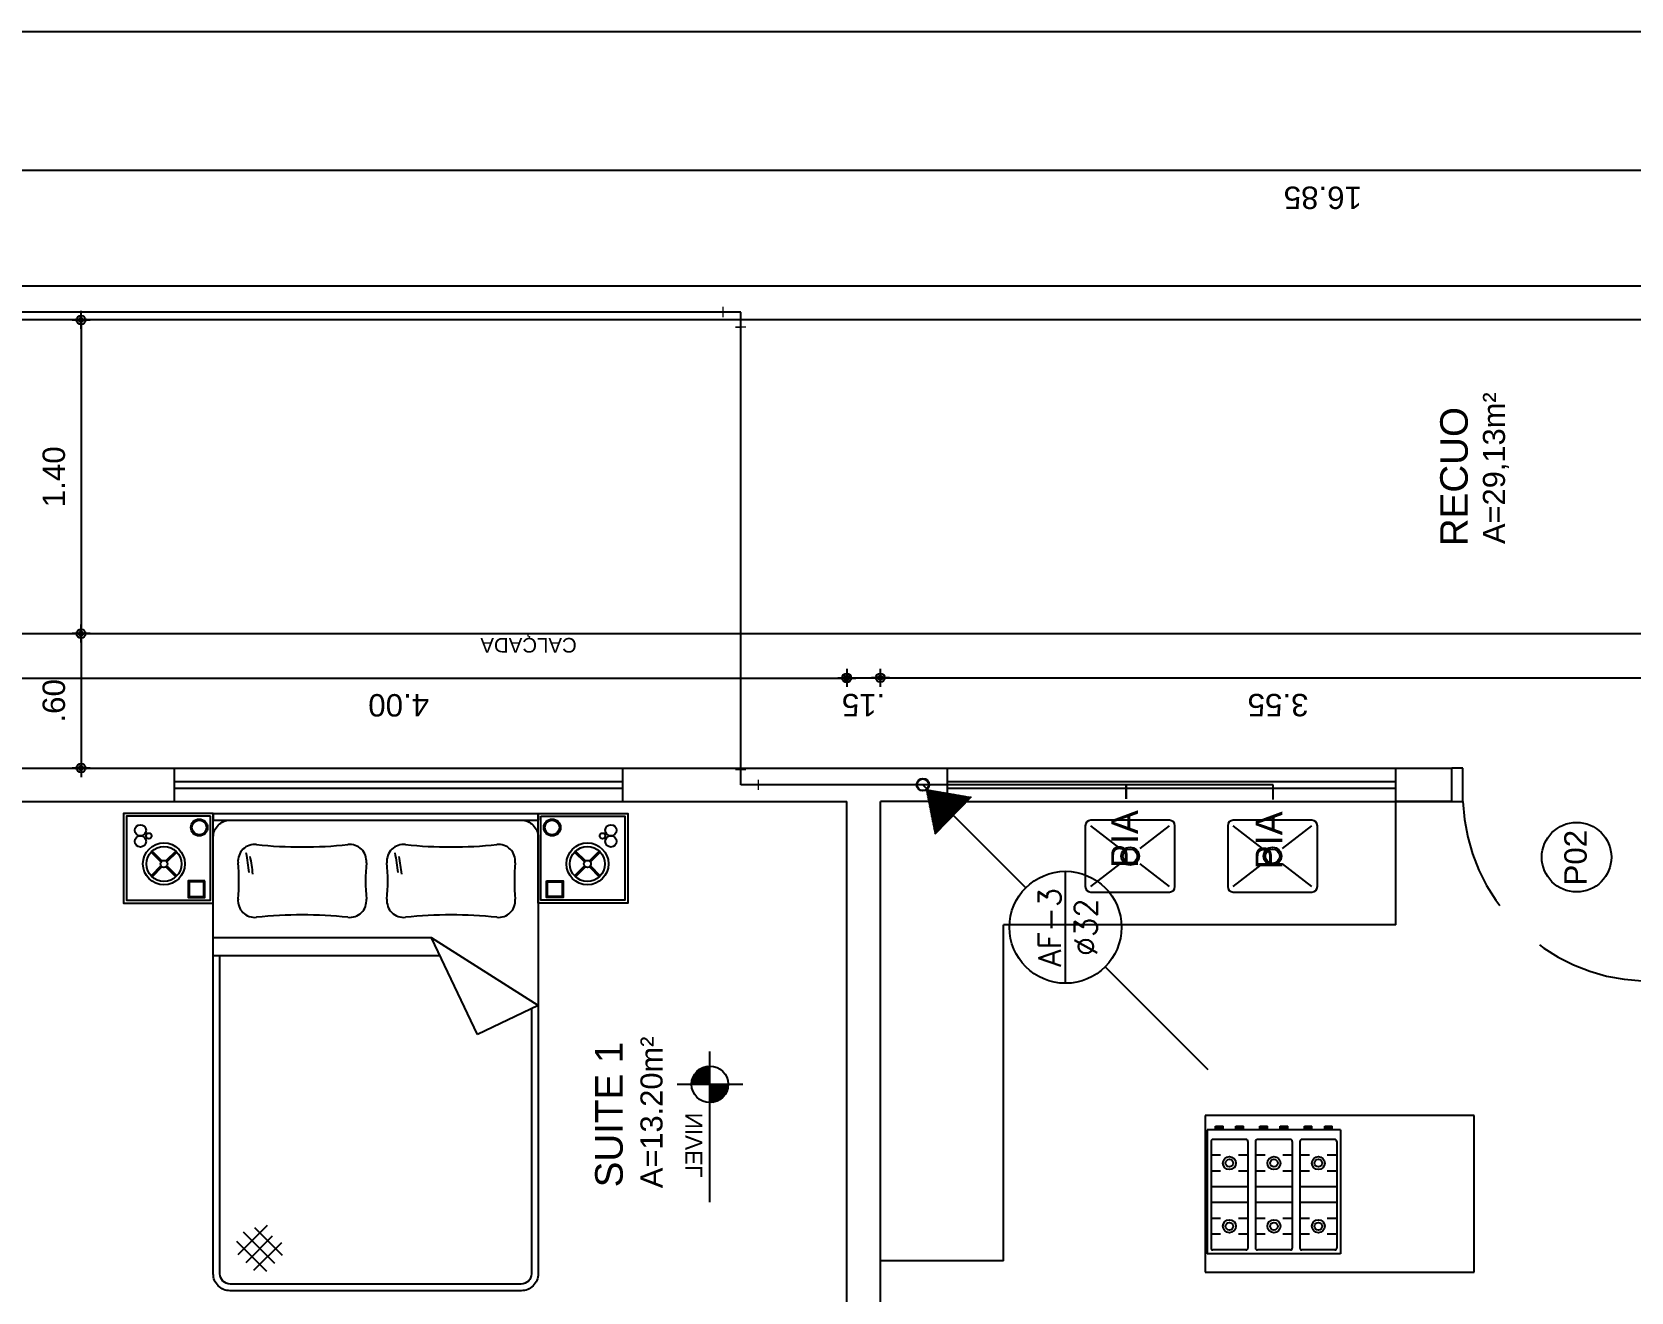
# Model space of a CAD drawing. Header units: millimetres. Extents: x 2426 to 2585, y 1215 to 1309.
# Drawn here: x 2517.54 to 2524.68, y 1280.5 to 1286.12 of the extents above; entities that cross this region are included whole.
import ezdxf
from ezdxf.enums import TextEntityAlignment as Align

# ---------------------------------------------------------------- set-up
doc = ezdxf.new("R2010")
doc.units = ezdxf.units.MM
doc.linetypes.add('DASHED', pattern=[0.75, 0.5, -0.25])
doc.linetypes.add('HIDDEN2', pattern=[0.1875, 0.125, -0.0625])
for name, color, linetype in [('01', 1, 'Continuous'), ('02', 2, 'Continuous'), ('A-PEN-B', 5, 'Continuous'), ('A-PEN-C', 4, 'Continuous'), ('A-PEN-G', 3, 'Continuous'), ('A-PEN-M', 6, 'Continuous'), ('CONEXÃO_HIDRÁULICA', 2, 'Continuous'), ('COZINHA', 7, 'Continuous'), ('DIVERSOS', 4, 'Continuous'), ('HATCH', 8, 'Continuous'), ('PORTAS', 3, 'Continuous'), ('TEXTO2', 3, 'Continuous'), ('TUBULAÇÃO_HIDRÁULICA', 5, 'Continuous'), ('TXT_0', 7, 'Continuous')]:
    doc.layers.add(name, color=color, linetype=linetype)
doc.styles.add('ADITIVOCAD', font='ROMANS.shx')
doc.styles.add('CARIMBO_DADOS', font='arial.ttf', dxfattribs={"height": 0.1})
doc.styles.add('SANSSERIF', font='sas_____.pfb', dxfattribs={"height": 1})

# ---------------------------------------------------------------- blocks, each defined once
blk = doc.blocks.new('CIRCULOS')
at = {"layer": 'A-PEN-M'}
for p, q in [((-4, 0), (4, 0)), ((0, 4), (0, -4))]:
    blk.add_line(p, q, dxfattribs=at)
for radius in [2, 1]:
    blk.add_circle((0, 0), radius, dxfattribs=at)
blk = doc.blocks.new('Adh_hicol0')
for radius in [0.559, 0.515]:
    blk.add_circle((0, 0), radius)
blk = doc.blocks.new('Adh_BalaoAf')
for p, q in [((0, 0), (0.65, 0)), ((1.8, 0), (1.15, 0))]:
    blk.add_line(p, q)
blk.add_circle((0.9, 0), 0.25)
blk = doc.blocks.new('Adh_Afn')
blk.add_line((-0.25, 0), (0.25, 0))
blk.add_circle((0, 0), 0.25)
at = {"flags": 8}
for tag, p in [('$AF', (0, 0.0703)), ('$DIAM', (0, -0.0909))]:
    blk.add_attdef(tag, text='', height=0.1, dxfattribs=at).set_placement(p, align=Align.MIDDLE)

msp = doc.modelspace()

# ---------------------------------------------------------------- hatches: boundary and pattern name
h = msp.add_hatch()
h.set_pattern_fill('_U', color=253, scale=0.005, angle=135, style=0, double=1)
h.set_pattern_definition([(135, (2985.984509, -2586.1457387), (-0.003535533906, -0.003535533906), []), (225, (2985.984509, -2586.1457387), (0.003535533906, -0.003535533906), [])])
h.paths.add_polyline_path([(2520.4854, 1281.4258, -0.414214), (2520.567, 1281.5074), (2520.567, 1281.4258)])
h.paths.add_polyline_path([(2520.567, 1281.4258), (2520.6487, 1281.4258, -0.414214), (2520.567, 1281.3441)])
at = {"layer": 'HATCH', "lineweight": 18}
h = msp.add_hatch(dxfattribs=at)
h.set_pattern_fill('LINE,_O', color=256, scale=0.001, angle=248.48882)
h.set_pattern_definition([(248.48882318, (2337.915601, 3512.783869), (0.002953848728, -0.001164217631), [])])
h.paths.add_polyline_path([(2521.572, 1282.5427), (2521.7346, 1282.7094), (2521.5323, 1282.7442)])

# ---------------------------------------------------------------- linework, layer by layer
at = {"color": 253}
for p, q in [((2520.567, 1280.9005), (2520.567, 1281.5723)), ((2520.4205, 1281.4258), (2520.7136, 1281.4258))]:
    msp.add_line(p, q, dxfattribs=at)
msp.add_circle((2520.567, 1281.4258), 0.0817, dxfattribs=at)
at = {"layer": '01', "color": 253}
for p, q in [((2522.3984, 1282.4782), (2522.2667, 1282.58)), ((2522.487, 1282.4782), (2522.6188, 1282.58)), ((2523.0341, 1282.4782), (2522.9024, 1282.58)), ((2523.1227, 1282.4782), (2523.2544, 1282.58)), ((2522.2667, 1282.308), (2522.3984, 1282.4097)), ((2522.6188, 1282.308), (2522.487, 1282.4097)), ((2522.9024, 1282.308), (2523.0341, 1282.4097)), ((2523.2544, 1282.308), (2523.1227, 1282.4097)), ((2519.3242, 1282.0789), (2518.3503, 1282.0789)), ((2519.8003, 1281.7783), (2519.3242, 1282.0789)), ((2519.53, 1281.648), (2519.3242, 1282.0789)), ((2519.3624, 1281.9989), (2518.3503, 1281.9989)), ((2519.8003, 1281.7783), (2519.53, 1281.648)), ((2522.8237, 1281.2222), (2522.8237, 1281.2392)), ((2522.8237, 1281.2392), (2522.8576, 1281.2392)), ((2522.8237, 1281.2392), (2522.8576, 1281.2392)), ((2522.8237, 1281.2222), (2522.8237, 1281.2392)), ((2522.8237, 1281.2307), (2522.8576, 1281.2307)), ((2522.8237, 1281.2307), (2522.8576, 1281.2307)), ((2522.8576, 1281.2222), (2522.8576, 1281.2392)), ((2522.8576, 1281.2222), (2522.8576, 1281.2392)), ((2522.9146, 1281.2392), (2522.9485, 1281.2392)), ((2522.9146, 1281.2222), (2522.9146, 1281.2392)), ((2522.9146, 1281.2222), (2522.9146, 1281.2392)), ((2522.9146, 1281.2392), (2522.9485, 1281.2392)), ((2522.9146, 1281.2307), (2522.9485, 1281.2307)), ((2522.9146, 1281.2307), (2522.9485, 1281.2307)), ((2522.9485, 1281.2222), (2522.9485, 1281.2392)), ((2522.9485, 1281.2222), (2522.9485, 1281.2392)), ((2523.022, 1281.2392), (2523.0559, 1281.2392)), ((2523.022, 1281.2222), (2523.022, 1281.2392)), ((2523.022, 1281.2222), (2523.022, 1281.2392)), ((2523.022, 1281.2392), (2523.0559, 1281.2392)), ((2523.022, 1281.2307), (2523.0559, 1281.2307)), ((2523.022, 1281.2307), (2523.0559, 1281.2307)), ((2523.0559, 1281.2222), (2523.0559, 1281.2392)), ((2523.0559, 1281.2222), (2523.0559, 1281.2392)), ((2523.1129, 1281.2222), (2523.1129, 1281.2392)), ((2523.1129, 1281.2392), (2523.1468, 1281.2392)), ((2523.1129, 1281.2392), (2523.1468, 1281.2392)), ((2523.1129, 1281.2222), (2523.1129, 1281.2392)), ((2523.1129, 1281.2307), (2523.1468, 1281.2307)), ((2523.1129, 1281.2307), (2523.1468, 1281.2307)), ((2523.1468, 1281.2222), (2523.1468, 1281.2392)), ((2523.1468, 1281.2222), (2523.1468, 1281.2392)), ((2523.2204, 1281.2222), (2523.2204, 1281.2392)), ((2523.2204, 1281.2392), (2523.2543, 1281.2392)), ((2523.2204, 1281.2392), (2523.2543, 1281.2392)), ((2523.2204, 1281.2222), (2523.2204, 1281.2392)), ((2523.2204, 1281.2307), (2523.2543, 1281.2307)), ((2523.2204, 1281.2307), (2523.2543, 1281.2307)), ((2523.2543, 1281.2222), (2523.2543, 1281.2392)), ((2523.2543, 1281.2222), (2523.2543, 1281.2392)), ((2523.3113, 1281.2392), (2523.3452, 1281.2392)), ((2523.3113, 1281.2222), (2523.3113, 1281.2392)), ((2523.3113, 1281.2222), (2523.3113, 1281.2392)), ((2523.3113, 1281.2392), (2523.3452, 1281.2392)), ((2523.3113, 1281.2307), (2523.3452, 1281.2307)), ((2523.3113, 1281.2307), (2523.3452, 1281.2307)), ((2523.3452, 1281.2222), (2523.3452, 1281.2392)), ((2523.3452, 1281.2222), (2523.3452, 1281.2392)), ((2522.8464, 1281.1093), (2522.8039, 1281.1093)), ((2522.8464, 1281.1093), (2522.8039, 1281.1093)), ((2522.9683, 1281.1093), (2522.9258, 1281.1093)), ((2522.9683, 1281.1093), (2522.9258, 1281.1093)), ((2523.0448, 1281.1093), (2523.0023, 1281.1093)), ((2523.0448, 1281.1093), (2523.0023, 1281.1093)), ((2523.1666, 1281.1093), (2523.1241, 1281.1093)), ((2523.1666, 1281.1093), (2523.1241, 1281.1093)), ((2523.2431, 1281.1093), (2523.2006, 1281.1093)), ((2523.2431, 1281.1093), (2523.2006, 1281.1093)), ((2523.3649, 1281.1093), (2523.3224, 1281.1093)), ((2523.3649, 1281.1093), (2523.3224, 1281.1093)), ((2522.8464, 1281.0389), (2522.8039, 1281.0389)), ((2522.8464, 1281.0389), (2522.8039, 1281.0389)), ((2522.9683, 1281.0389), (2522.9258, 1281.0389)), ((2522.9683, 1281.0389), (2522.9258, 1281.0389)), ((2523.0448, 1281.0389), (2523.0023, 1281.0389)), ((2523.0448, 1281.0389), (2523.0023, 1281.0389)), ((2523.1666, 1281.0389), (2523.1241, 1281.0389)), ((2523.1666, 1281.0389), (2523.1241, 1281.0389)), ((2523.2431, 1281.0389), (2523.2006, 1281.0389)), ((2523.2431, 1281.0389), (2523.2006, 1281.0389)), ((2523.3649, 1281.0389), (2523.3224, 1281.0389)), ((2523.3649, 1281.0389), (2523.3224, 1281.0389)), ((2522.9683, 1280.9685), (2522.8039, 1280.9685)), ((2522.9683, 1280.9685), (2522.8039, 1280.9685)), ((2523.1666, 1280.9685), (2523.0023, 1280.9685)), ((2523.1666, 1280.9685), (2523.0023, 1280.9685)), ((2523.3649, 1280.9685), (2523.2006, 1280.9685)), ((2523.3649, 1280.9685), (2523.2006, 1280.9685)), ((2522.9683, 1280.898), (2522.8039, 1280.898)), ((2522.9683, 1280.898), (2522.8039, 1280.898)), ((2523.1666, 1280.898), (2523.0023, 1280.898)), ((2523.1666, 1280.898), (2523.0023, 1280.898)), ((2523.3649, 1280.898), (2523.2006, 1280.898)), ((2523.3649, 1280.898), (2523.2006, 1280.898)), ((2518.4612, 1280.6666), (2518.5923, 1280.7977)), ((2522.8464, 1280.8276), (2522.8039, 1280.8276)), ((2522.8464, 1280.8276), (2522.8039, 1280.8276)), ((2522.9683, 1280.8276), (2522.9258, 1280.8276)), ((2522.9683, 1280.8276), (2522.9258, 1280.8276)), ((2523.0448, 1280.8276), (2523.0023, 1280.8276)), ((2523.0448, 1280.8276), (2523.0023, 1280.8276)), ((2523.1666, 1280.8276), (2523.1241, 1280.8276)), ((2523.1666, 1280.8276), (2523.1241, 1280.8276)), ((2523.2431, 1280.8276), (2523.2006, 1280.8276)), ((2523.2431, 1280.8276), (2523.2006, 1280.8276)), ((2523.3649, 1280.8276), (2523.3224, 1280.8276)), ((2523.3649, 1280.8276), (2523.3224, 1280.8276)), ((2518.589, 1280.5905), (2518.4548, 1280.7247)), ((2518.6244, 1280.6258), (2518.4847, 1280.7654)), ((2518.4966, 1280.6313), (2518.6153, 1280.7499)), ((2518.6597, 1280.6612), (2518.5352, 1280.7857)), ((2522.8464, 1280.7572), (2522.8039, 1280.7572)), ((2522.8464, 1280.7572), (2522.8039, 1280.7572)), ((2522.9683, 1280.7572), (2522.9258, 1280.7572)), ((2522.9683, 1280.7572), (2522.9258, 1280.7572)), ((2523.0448, 1280.7572), (2523.0023, 1280.7572)), ((2523.0448, 1280.7572), (2523.0023, 1280.7572)), ((2523.1666, 1280.7572), (2523.1241, 1280.7572)), ((2523.1666, 1280.7572), (2523.1241, 1280.7572)), ((2523.2431, 1280.7572), (2523.2006, 1280.7572)), ((2523.2431, 1280.7572), (2523.2006, 1280.7572)), ((2523.3649, 1280.7572), (2523.3224, 1280.7572)), ((2523.3649, 1280.7572), (2523.3224, 1280.7572)), ((2518.5319, 1280.5959), (2518.656, 1280.72))]:
    msp.add_line(p, q, dxfattribs=at)
for points in [[(2518.3378, 1282.6221), (2517.9628, 1282.6221), (2517.9628, 1282.2471), (2518.3378, 1282.2471)], [(2519.8128, 1282.6221), (2520.1878, 1282.6221), (2520.1878, 1282.2471), (2519.8128, 1282.2471)], [(2518.3078, 1282.3296), (2518.2428, 1282.3296), (2518.2428, 1282.2646), (2518.3078, 1282.2646)], [(2519.8428, 1282.3296), (2519.9078, 1282.3296), (2519.9078, 1282.2646), (2519.8428, 1282.2646)]]:
    msp.add_lwpolyline(points, close=True, dxfattribs=at)
for points in [[(2518.0726, 1282.4626), (2518.117, 1282.4182)], [(2518.0771, 1282.467), (2518.1214, 1282.4226)], [(2518.183, 1282.467), (2518.1387, 1282.4226)], [(2518.1875, 1282.4626), (2518.1431, 1282.4182)], [(2519.9631, 1282.4626), (2520.0074, 1282.4182)], [(2519.9675, 1282.467), (2520.0118, 1282.4226)], [(2520.0735, 1282.467), (2520.0291, 1282.4226)], [(2520.0779, 1282.4626), (2520.0335, 1282.4182)], [(2518.117, 1282.401), (2518.0726, 1282.3566)], [(2518.1214, 1282.3966), (2518.0771, 1282.3522)], [(2518.1387, 1282.3966), (2518.183, 1282.3522)], [(2518.1431, 1282.401), (2518.1875, 1282.3566)], [(2520.0074, 1282.401), (2519.9631, 1282.3566)], [(2520.0118, 1282.3966), (2519.9675, 1282.3522)], [(2520.0291, 1282.3966), (2520.0735, 1282.3522)], [(2520.0335, 1282.401), (2520.0779, 1282.3566)], [(2518.3128, 1282.3346), (2518.2378, 1282.3346), (2518.2378, 1282.2596), (2518.3128, 1282.2596), (2518.3128, 1282.3346)], [(2519.8378, 1282.3346), (2519.9128, 1282.3346), (2519.9128, 1282.2596), (2519.8378, 1282.2596), (2519.8378, 1282.3346)]]:
    msp.add_lwpolyline(points, dxfattribs=at)
msp.add_lwpolyline([(2519.7703, 1281.7639), (2519.7703, 1280.5796, -0.414214), (2519.7253, 1280.5346), (2518.4253, 1280.5346, -0.414214), (2518.3803, 1280.5796), (2518.3803, 1281.9989, -0.260729)], format="xyb", dxfattribs=at)
for centre, radius in [((2518.0253, 1282.5596), 0.025), ((2518.2878, 1282.5721), 0.0375), ((2518.2878, 1282.5721), 0.0325), ((2519.8628, 1282.5721), 0.0375), ((2519.8628, 1282.5721), 0.0325), ((2520.1253, 1282.5596), 0.025), ((2518.0253, 1282.5096), 0.025), ((2518.0628, 1282.5346), 0.0125), ((2520.0878, 1282.5346), 0.0125), ((2520.1253, 1282.5096), 0.025), ((2518.13, 1282.4096), 0.0937), ((2518.13, 1282.4096), 0.0781), ((2520.0205, 1282.4096), 0.0937), ((2520.0205, 1282.4096), 0.0781), ((2522.4427, 1282.444), 0.04), ((2522.4427, 1282.444), 0.032), ((2523.0784, 1282.444), 0.04), ((2523.0784, 1282.444), 0.032), ((2518.13, 1282.4096), 0.0156), ((2520.0205, 1282.4096), 0.0156), ((2522.8861, 1281.0741), 0.029), ((2522.8861, 1281.0741), 0.029), ((2522.8861, 1281.0741), 0.017), ((2522.8861, 1281.0741), 0.017), ((2523.0844, 1281.0741), 0.029), ((2523.0844, 1281.0741), 0.029), ((2523.0844, 1281.0741), 0.017), ((2523.0844, 1281.0741), 0.017), ((2523.2828, 1281.0741), 0.029), ((2523.2828, 1281.0741), 0.029), ((2523.2828, 1281.0741), 0.017), ((2523.2828, 1281.0741), 0.017), ((2522.8861, 1280.7924), 0.029), ((2522.8861, 1280.7924), 0.029), ((2522.8861, 1280.7924), 0.017), ((2522.8861, 1280.7924), 0.017), ((2523.0844, 1280.7924), 0.029), ((2523.0844, 1280.7924), 0.029), ((2523.0844, 1280.7924), 0.017), ((2523.0844, 1280.7924), 0.017), ((2523.2828, 1280.7924), 0.029), ((2523.2828, 1280.7924), 0.029), ((2523.2828, 1280.7924), 0.017), ((2523.2828, 1280.7924), 0.017)]:
    msp.add_circle(centre, radius, dxfattribs=at)
for centre, radius, start, end in [((2518.5356, 1282.4214), 0.075, 83.95443, 185.17281), ((2517.616, 1282.2835), 0.8988, 5.55336, 11.22803), ((2517.6335, 1282.2679), 0.8988, 6.1446, 11.22803), ((2518.7474, 1284.4209), 1.9357, 263.95443, 276.04557), ((2518.9591, 1282.4214), 0.075, 354.82719, 96.04557), ((2519.2001, 1282.4214), 0.075, 83.95443, 185.17281), ((2518.2804, 1282.2835), 0.8988, 5.55336, 11.22803), ((2518.2979, 1282.2679), 0.8988, 6.1446, 11.22803), ((2519.4118, 1284.4209), 1.9357, 263.95443, 276.04557), ((2519.6236, 1282.4214), 0.075, 354.82719, 96.04557), ((2517.5658, 1282.3336), 0.8988, 354.82719, 5.17281), ((2519.9289, 1282.3336), 0.8988, 174.82719, 185.17281), ((2518.2303, 1282.3336), 0.8988, 354.82719, 5.17281), ((2520.5934, 1282.3336), 0.8988, 174.82719, 185.17281), ((2518.5356, 1282.2458), 0.075, 174.82719, 276.04557), ((2518.9591, 1282.2458), 0.075, 263.95443, 5.17281), ((2519.2001, 1282.2458), 0.075, 174.82719, 276.04557), ((2519.6236, 1282.2458), 0.075, 263.95443, 5.17281), ((2518.7474, 1280.2463), 1.9357, 83.95443, 96.04557), ((2519.4118, 1280.2463), 1.9357, 83.95443, 96.04557)]:
    msp.add_arc(centre, radius, start, end, dxfattribs=at)
at = {"layer": '02', "color": 253}
for p, q in [((2518.3503, 1282.6346), (2518.3503, 1282.6046)), ((2518.3503, 1282.6346), (2519.8003, 1282.6346)), ((2518.3503, 1282.6046), (2519.8003, 1282.6046)), ((2519.8003, 1282.6346), (2519.8003, 1282.6046)), ((2522.2427, 1282.58), (2522.2427, 1282.308)), ((2522.6188, 1282.604), (2522.2667, 1282.604)), ((2522.6428, 1282.308), (2522.6428, 1282.58)), ((2522.8784, 1282.58), (2522.8784, 1282.308)), ((2523.2544, 1282.604), (2522.9024, 1282.604)), ((2523.2784, 1282.308), (2523.2784, 1282.58)), ((2522.2667, 1282.284), (2522.6188, 1282.284)), ((2522.9024, 1282.284), (2523.2544, 1282.284)), ((2522.7869, 1281.2222), (2522.7869, 1280.6697)), ((2523.3819, 1281.2222), (2522.7869, 1281.2222)), ((2523.3819, 1281.2222), (2522.7869, 1281.2222)), ((2522.7869, 1281.2222), (2522.7869, 1280.6697)), ((2522.8039, 1281.1712), (2522.8039, 1280.6952)), ((2522.8039, 1281.1712), (2522.8039, 1280.6952)), ((2522.9598, 1281.1797), (2522.8124, 1281.1797)), ((2522.9598, 1281.1797), (2522.8124, 1281.1797)), ((2522.9683, 1281.1712), (2522.9683, 1280.6952)), ((2522.9683, 1281.1712), (2522.9683, 1280.6952)), ((2523.0023, 1281.1712), (2523.0023, 1280.6952)), ((2523.0023, 1281.1712), (2523.0023, 1280.6952)), ((2523.1581, 1281.1797), (2523.0108, 1281.1797)), ((2523.1581, 1281.1797), (2523.0108, 1281.1797)), ((2523.1666, 1281.1712), (2523.1666, 1280.6952)), ((2523.1666, 1281.1712), (2523.1666, 1280.6952)), ((2523.2006, 1281.1712), (2523.2006, 1280.6952)), ((2523.2006, 1281.1712), (2523.2006, 1280.6952)), ((2523.3564, 1281.1797), (2523.2091, 1281.1797)), ((2523.3564, 1281.1797), (2523.2091, 1281.1797)), ((2523.3649, 1281.1712), (2523.3649, 1280.6952)), ((2523.3649, 1281.1712), (2523.3649, 1280.6952)), ((2523.3819, 1281.2222), (2523.3819, 1280.6697)), ((2523.3819, 1281.2222), (2523.3819, 1280.6697)), ((2523.3819, 1280.6697), (2522.7869, 1280.6697)), ((2523.3819, 1280.6697), (2522.7869, 1280.6697)), ((2522.9598, 1280.6867), (2522.8124, 1280.6867)), ((2522.9598, 1280.6867), (2522.8124, 1280.6867)), ((2523.1581, 1280.6867), (2523.0108, 1280.6867)), ((2523.1581, 1280.6867), (2523.0108, 1280.6867)), ((2523.3564, 1280.6867), (2523.2091, 1280.6867)), ((2523.3564, 1280.6867), (2523.2091, 1280.6867))]:
    msp.add_line(p, q, dxfattribs=at)
for points in [[(2518.3503, 1282.6346), (2517.9503, 1282.6346), (2517.9503, 1282.2346), (2518.3503, 1282.2346)], [(2519.8003, 1282.6346), (2520.2003, 1282.6346), (2520.2003, 1282.2346), (2519.8003, 1282.2346)]]:
    msp.add_lwpolyline(points, close=True, dxfattribs=at)
msp.add_lwpolyline([(2519.7253, 1282.6046, -0.414214), (2519.8003, 1282.5296), (2519.8003, 1280.5796, -0.414214), (2519.7253, 1280.5046), (2518.4253, 1280.5046, -0.414214), (2518.3503, 1280.5796), (2518.3503, 1282.5296, -0.414214), (2518.4253, 1282.6046)], format="xyb", dxfattribs=at)
for centre, radius, start, end in [((2522.2667, 1282.58), 0.024, 90, 180), ((2522.6188, 1282.58), 0.024, 0, 90), ((2522.9024, 1282.58), 0.024, 90, 180), ((2523.2544, 1282.58), 0.024, 0, 90), ((2522.2667, 1282.308), 0.024, 180, 270), ((2522.6188, 1282.308), 0.024, 270, 0), ((2522.9024, 1282.308), 0.024, 180, 270), ((2523.2544, 1282.308), 0.024, 270, 0), ((2522.8124, 1281.1712), 0.0085, 89.99946, 179.99964), ((2522.8124, 1281.1712), 0.0085, 89.99946, 179.99964), ((2522.9598, 1281.1712), 0.0085, 359.99964, 89.99946), ((2522.9598, 1281.1712), 0.0085, 359.99964, 89.99946), ((2523.0108, 1281.1712), 0.0085, 89.99946, 179.99964), ((2523.0108, 1281.1712), 0.0085, 89.99946, 179.99964), ((2523.1581, 1281.1712), 0.0085, 359.99964, 89.99946), ((2523.1581, 1281.1712), 0.0085, 359.99964, 89.99946), ((2523.2091, 1281.1712), 0.0085, 89.99946, 179.99964), ((2523.2091, 1281.1712), 0.0085, 89.99946, 179.99964), ((2523.3564, 1281.1712), 0.0085, 359.99964, 89.99946), ((2523.3564, 1281.1712), 0.0085, 359.99964, 89.99946), ((2522.8124, 1280.6952), 0.0085, 179.99964, 269.99946), ((2522.8124, 1280.6952), 0.0085, 179.99964, 269.99946), ((2522.9598, 1280.6952), 0.0085, 269.99946, 359.99964), ((2522.9598, 1280.6952), 0.0085, 269.99946, 359.99964), ((2523.0108, 1280.6952), 0.0085, 179.99964, 269.99946), ((2523.0108, 1280.6952), 0.0085, 179.99964, 269.99946), ((2523.1581, 1280.6952), 0.0085, 269.99946, 359.99964), ((2523.1581, 1280.6952), 0.0085, 269.99946, 359.99964), ((2523.2091, 1280.6952), 0.0085, 179.99964, 269.99946), ((2523.2091, 1280.6952), 0.0085, 179.99964, 269.99946), ((2523.3564, 1280.6952), 0.0085, 269.99946, 359.99964), ((2523.3564, 1280.6952), 0.0085, 269.99946, 359.99964)]:
    msp.add_arc(centre, radius, start, end, dxfattribs=at)
at = {"layer": 'A-PEN-B', "color": 253}
for p, q in [((2541.218, 1286.1224), (2511.238, 1286.1224)), ((2541.228, 1284.9873), (2511.228, 1284.9873)), ((2541.078, 1284.8373), (2511.378, 1284.8373)), ((2517.178, 1283.4373), (2520.178, 1283.4373)), ((2520.178, 1283.4373), (2532.328, 1283.4373)), ((2517.188, 1283.2392), (2521.168, 1283.2392)), ((2521.338, 1283.24), (2524.868, 1283.24)), ((2517.178, 1282.8373), (2520.178, 1282.8373)), ((2518.178, 1282.6873), (2518.178, 1282.8373)), ((2520.178, 1282.8373), (2521.628, 1282.8373)), ((2520.178, 1282.8373), (2521.628, 1282.8373)), ((2520.178, 1282.6873), (2520.178, 1282.8373)), ((2521.628, 1282.6873), (2521.628, 1282.8373)), ((2523.628, 1282.8373), (2523.878, 1282.8373)), ((2523.628, 1282.8373), (2523.878, 1282.8373)), ((2523.628, 1282.8373), (2523.878, 1282.8373)), ((2523.628, 1282.6873), (2523.628, 1282.8373)), ((2523.878, 1282.6873), (2523.878, 1282.8373)), ((2517.178, 1282.6873), (2520.178, 1282.6873)), ((2520.178, 1282.6873), (2521.178, 1282.6873)), ((2521.178, 1279.3873), (2521.178, 1282.6873)), ((2521.7151, 1282.688), (2521.328, 1282.6873)), ((2521.328, 1279.3873), (2521.328, 1282.6873)), ((2523.628, 1282.6873), (2523.878, 1282.6873)), ((2523.878, 1282.6873), (2523.628, 1282.6873))]:
    msp.add_line(p, q, dxfattribs=at)
at = {"layer": 'A-PEN-B', "color": 5, "ltscale": 0.25}
for p, q in [((2520.7044, 1284.8725), (2515.7369, 1284.8725)), ((2520.7044, 1282.7622), (2520.7044, 1284.8725)), ((2522.4253, 1282.7622), (2520.7044, 1282.7622)), ((2523.0812, 1282.7622), (2522.4253, 1282.7622)), ((2522.4253, 1282.7622), (2522.4253, 1282.6993)), ((2522.4253, 1282.6993), (2522.4253, 1282.7622)), ((2523.0812, 1282.6976), (2523.0812, 1282.7622))]:
    msp.add_line(p, q, dxfattribs=at)
at = {"layer": 'A-PEN-C', "color": 253}
for p, q in [((2518.178, 1282.8373), (2520.178, 1282.8373)), ((2521.628, 1282.8373), (2523.628, 1282.8373)), ((2518.178, 1282.6873), (2520.178, 1282.6873)), ((2521.628, 1282.6873), (2523.628, 1282.6873))]:
    msp.add_line(p, q, dxfattribs=at)
msp.add_circle((2524.4355, 1282.4395), 0.1552, dxfattribs=at)
at = {"layer": 'A-PEN-G', "color": 253}
for p, q in [((2518.178, 1282.7773), (2520.178, 1282.7773)), ((2518.178, 1282.7473), (2520.178, 1282.7473)), ((2521.628, 1282.7773), (2523.628, 1282.7773)), ((2521.628, 1282.7473), (2523.628, 1282.7473))]:
    msp.add_line(p, q, dxfattribs=at)
at = {"layer": 'A-PEN-M', "color": 253, "ltscale": 0.25}
for p, q in [((2531.718, 1285.5041), (2514.888, 1285.5041)), ((2517.7603, 1284.8273), (2517.7603, 1283.4473)), ((2517.7603, 1283.4273), (2517.7603, 1282.8473)), ((2521.168, 1283.24), (2521.158, 1283.24)), ((2521.178, 1283.24), (2521.328, 1283.24)), ((2521.338, 1283.24), (2521.348, 1283.24))]:
    msp.add_line(p, q, dxfattribs=at)
at = {"layer": 'A-PEN-M', "color": 253, "linetype": 'DASHED'}
msp.add_arc((2524.7625, 1282.7218), 0.8352, 182.36733, 267.63267, dxfattribs=at)
at = {"layer": 'CONEXÃO_HIDRÁULICA', "lineweight": 18}
for p, q in [((2520.6264, 1284.85), (2520.6264, 1284.895)), ((2520.7824, 1282.7847), (2520.7824, 1282.7397))]:
    msp.add_line(p, q, dxfattribs=at)
for points in [[(2520.7269, 1284.8045), (2520.6819, 1284.8045), (2520.7044, 1284.8045), (2520.7044, 1284.8725), (2520.6264, 1284.8725)], [(2520.6819, 1282.8302), (2520.7269, 1282.8302), (2520.7044, 1282.8302), (2520.7044, 1282.7622), (2520.7824, 1282.7622)]]:
    msp.add_lwpolyline(points, dxfattribs=at)
at = {"layer": 'COZINHA', "color": 253}
for p, q in [((2523.628, 1282.1373), (2523.628, 1282.6873)), ((2521.878, 1280.6373), (2521.878, 1282.1373)), ((2523.628, 1282.1373), (2521.878, 1282.1373)), ((2523.978, 1281.2873), (2522.778, 1281.2873)), ((2522.778, 1281.2873), (2522.778, 1280.5873)), ((2523.978, 1280.5873), (2523.978, 1281.2873)), ((2521.878, 1280.6373), (2521.328, 1280.6373)), ((2522.778, 1280.5873), (2523.978, 1280.5873))]:
    msp.add_line(p, q, dxfattribs=at)
at = {"layer": 'DIVERSOS', "lineweight": 18}
msp.add_lwpolyline([(2521.5323, 1282.7442), (2521.572, 1282.5427), (2521.7346, 1282.7094)], dxfattribs=at)
at = {"layer": 'PORTAS', "color": 253}
for p, q in [((2523.928, 1282.8373), (2523.878, 1282.8373)), ((2523.928, 1282.6873), (2523.928, 1282.8373)), ((2523.878, 1282.6873), (2523.928, 1282.6873))]:
    msp.add_line(p, q, dxfattribs=at)

# ---------------------------------------------------------------- block references
at = {"layer": 'A-PEN-B', "color": 253, "xscale": 0.01, "yscale": 0.01, "zscale": 0.01}
msp.add_blockref('CIRCULOS', (2521.178, 1283.2392), dxfattribs=at)
at = {"layer": 'A-PEN-B', "color": 253, "xscale": 0.01, "yscale": 0.01, "zscale": 0.01, "rotation": 180}
msp.add_blockref('CIRCULOS', (2521.328, 1283.24), dxfattribs=at)
at = {"layer": 'A-PEN-M', "color": 253, "ltscale": 0.25, "xscale": 0.01, "yscale": 0.01, "zscale": 0.01}
for p, rotation in [((2517.7603, 1284.8373), 90), ((2517.7603, 1283.4373), 270), ((2517.7603, 1283.4373), 90), ((2521.328, 1283.24), 180), ((2517.7603, 1282.8373), 270)]:
    msp.add_blockref('CIRCULOS', p, dxfattribs=dict(at, rotation=rotation))
msp.add_blockref('CIRCULOS', (2521.178, 1283.24), dxfattribs=at)
at = {"layer": 'DIVERSOS', "lineweight": 18, "rotation": 314.9999999999999}
msp.add_blockref('Adh_BalaoAf', (2521.5178, 1282.763), dxfattribs=at)
at = {"layer": 'DIVERSOS', "lineweight": 18}
ref = msp.add_blockref('Adh_Afn', (2522.1542, 1282.1266), dxfattribs=dict(at, rotation=90))
ref.add_attrib('$AF', 'AF-3', dxfattribs={"layer": 'TXT_0', "height": 0.1, "rotation": 90, "style": 'ADITIVOCAD', "flags": 8}).set_placement((2522.084, 1282.1266), align=Align.MIDDLE)
ref.add_attrib('$DIAM', '%%C32', dxfattribs={"layer": 'TXT_0', "height": 0.1, "rotation": 90, "style": 'ADITIVOCAD', "flags": 8}).set_placement((2522.2451, 1282.1266), align=Align.MIDDLE)
at = {"layer": 'TUBULAÇÃO_HIDRÁULICA', "lineweight": 18, "xscale": 0.0500000000001819, "yscale": 0.0500000000001819, "zscale": 0.0500000000001819, "rotation": 270}
msp.add_blockref('Adh_hicol0', (2521.5178, 1282.763), dxfattribs=at)

# ---------------------------------------------------------------- texts
at = {"color": 253, "text_generation_flag": 4, "flags": 8}
msp.add_attdef('NIVEL', (2520.533, 1281.2992), '', height=0.075, rotation=270, dxfattribs=at)
at = {"layer": 'A-PEN-B', "color": 253, "char_height": 0.1, "attachment_point": 5, "rotation": 180, "style": 'CARIMBO_DADOS'}
for s, insert in [('\\A1;4.00', (2519.178, 1283.1181)), ('\\A1;3.55', (2523.103, 1283.119))]:
    msp.add_mtext(s, dxfattribs=dict(at, insert=insert))
at = {"layer": 'A-PEN-C', "color": 253, "style": 'CARIMBO_DADOS'}
msp.add_text('P02', height=0.1, rotation=90.1076, dxfattribs=at).set_placement((2524.481, 1282.313))
at = {"layer": 'A-PEN-M', "color": 253, "linetype": 'HIDDEN2', "ltscale": 0.25, "insert": (2523.303, 1285.383), "char_height": 0.1, "attachment_point": 5, "rotation": 180, "style": 'CARIMBO_DADOS'}
msp.add_mtext('\\A1;16.85', dxfattribs=at)
at = {"layer": 'A-PEN-M', "color": 253, "ltscale": 0.25, "char_height": 0.1, "attachment_point": 5, "style": 'CARIMBO_DADOS'}
for s, insert, rotation in [('\\A1;1.40', (2517.6392, 1284.1373), 90), ('\\A1;.60', (2517.6392, 1283.1373), 90), ('\\A1;.15', (2521.253, 1283.119), 180)]:
    msp.add_mtext(s, dxfattribs=dict(at, insert=insert, rotation=rotation))
at = {"layer": 'TEXTO2', "color": 253, "style": 'SANSSERIF'}
for s, height, rotation, p in [('RECUO', 0.12312, 90, (2523.9498, 1283.8275)), ('CALÇADA', 0.06521, 180, (2519.9728, 1283.4181)), ('SUITE 1', 0.12312, 90, (2520.1779, 1280.9662))]:
    msp.add_text(s, height=height, rotation=rotation, dxfattribs=at).set_placement(p)
at = {"layer": 'TUBULAÇÃO_HIDRÁULICA', "color": 0, "lineweight": 18, "char_height": 0.12, "width": 1.871509, "attachment_point": 1, "rotation": 90}
for insert in [(2522.3582, 1282.3909), (2523.0025, 1282.3855)]:
    msp.add_mtext('PIA', dxfattribs=dict(at, insert=insert))
at = {"layer": 'TXT_0', "color": 253, "style": 'SANSSERIF'}
for s, p in [('A=29,13m²', (2524.1159, 1283.8372)), ('A=13.20m²', (2520.3556, 1280.9622))]:
    msp.add_text(s, height=0.0985, rotation=90, dxfattribs=at).set_placement(p)

doc.saveas('drawing.dxf')
